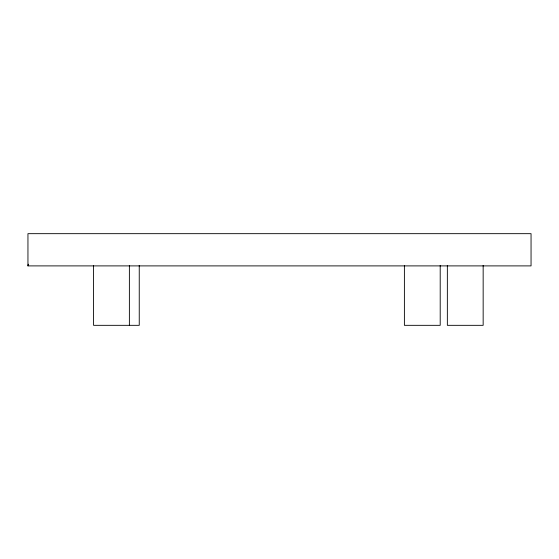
<?xml version="1.0" encoding="UTF-8"?>
<svg xmlns="http://www.w3.org/2000/svg" width="559" height="559" viewBox="0 0 559 559"><rect width="100%" height="100%" fill="white"/><g stroke="black" fill="none" stroke-linecap="round" stroke-linejoin="round"><path stroke-width="0.84" d="M27.95 265.895L27.95 233.669L531.05 233.669L531.05 265.895L27.95 265.895L28.278 264.197M483.158 265.371L483.158 325.331L447.354 325.331L447.354 265.371M440.206 265.371L440.206 325.331L404.395 325.331L404.395 265.371M139.247 265.371L139.247 325.331L93.57 325.331L93.57 265.371M129.381 265.371L129.381 325.331"/></g></svg>
